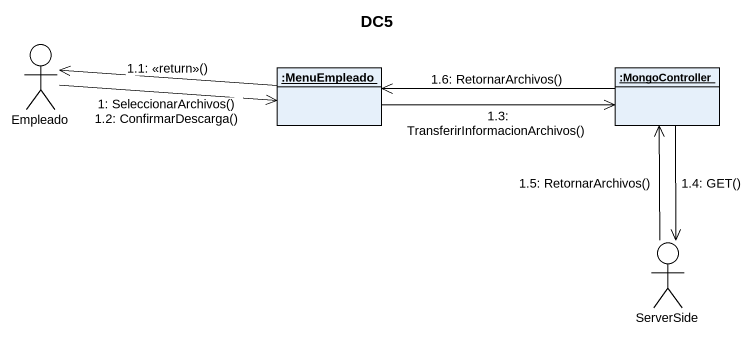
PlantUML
@startuml
title DC5
allowmixing
hide circle
hide empty members
actor Empleado
object ":MenuEmpleado" as MenuEmpleado
object ":MongoController" as MongoController
actor ServerSide
Empleado -right-> MenuEmpleado : 1: SeleccionarArchivos()\n1.2: ConfirmarDescarga()
MenuEmpleado -left-> Empleado : 1.1: <<return>>()
MenuEmpleado -right-> MongoController : 1.3: TransferirInformacionArchivos()
MongoController --> ServerSide : 1.4: GET()
ServerSide -up-> MongoController : 1.5: RetornarArchivos()
MongoController -left-> MenuEmpleado : 1.6: RetornarArchivos()
@enduml
